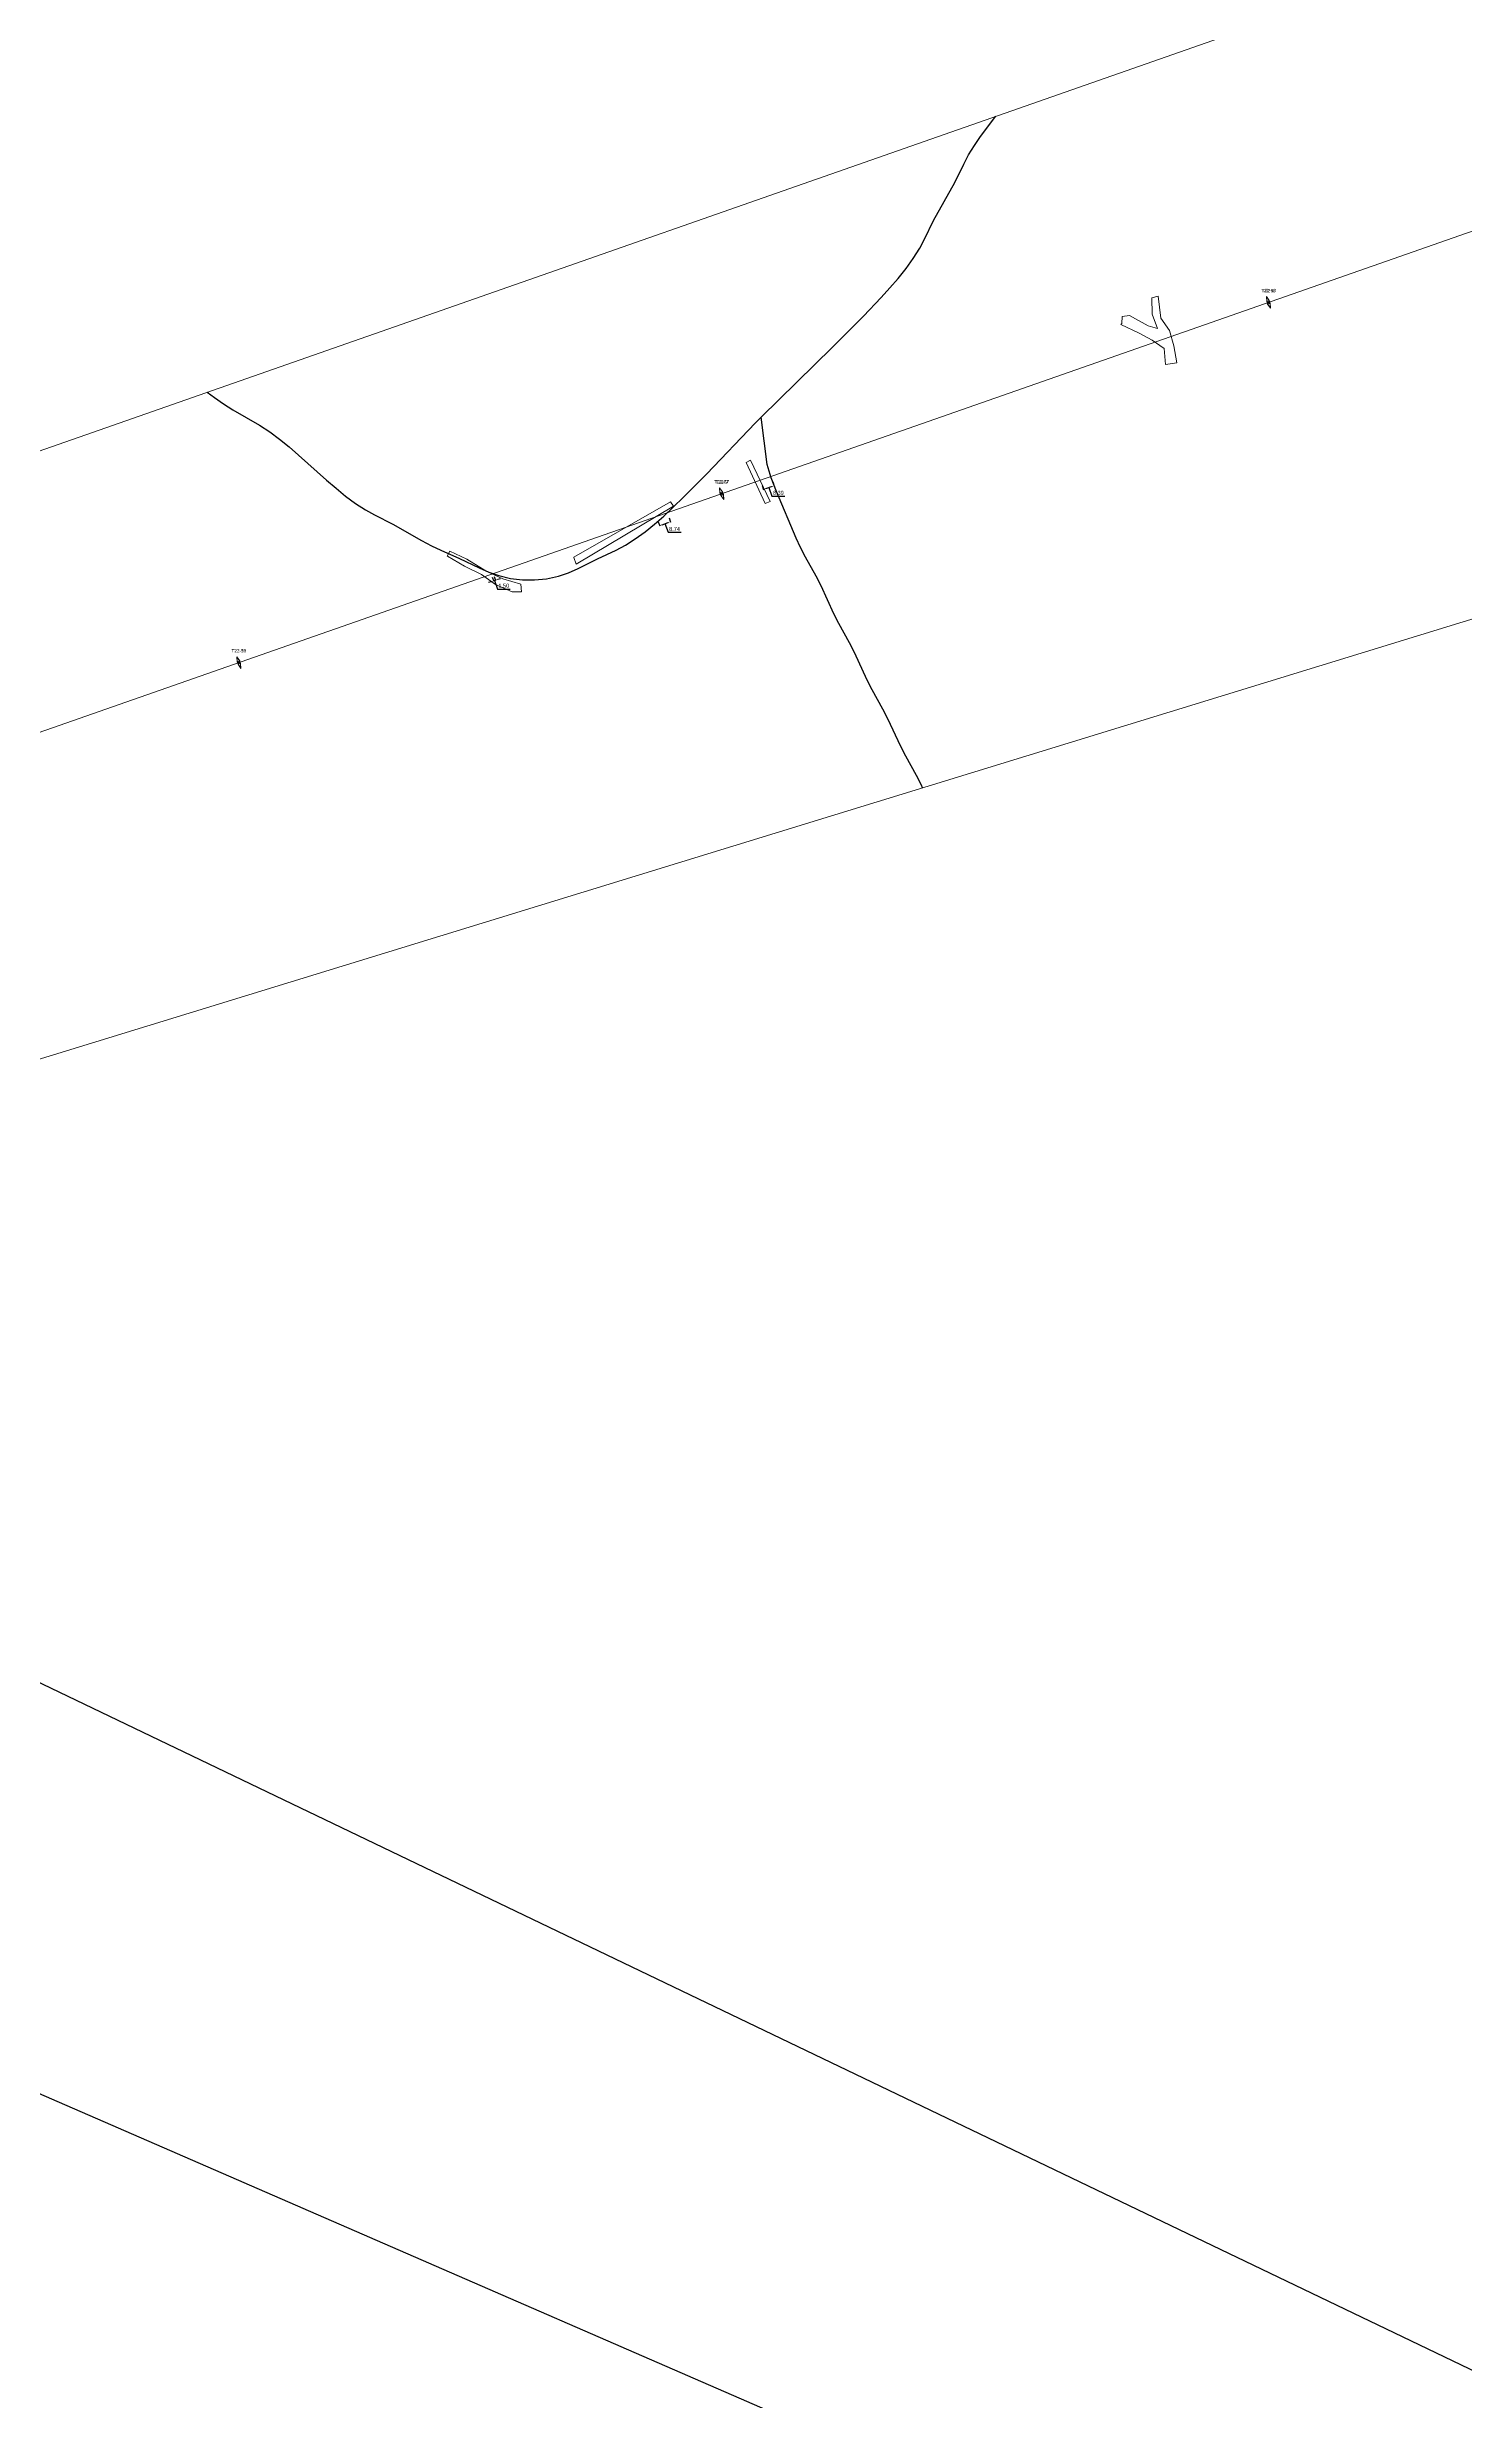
# Model space of a CAD drawing. Header units: metres. Extents: x -4 to 509425, y 7549 to 4732445.
# Drawn here: x 497393 to 498460, y 4716037 to 4717808 of the extents above; entities that cross this region are included whole.
import ezdxf

# ---------------------------------------------------------------- set-up
doc = ezdxf.new("R2010")
doc.units = ezdxf.units.M
doc.header["$LTSCALE"] = 0.01
doc.header["$MEASUREMENT"] = 0
doc.header["$PDMODE"] = 35
doc.header["$PDSIZE"] = -1.5
doc.layers.get('0').update_dxf_attribs({"lineweight": 0})
for name, color, linetype, lineweight in [('---contorno', 7, 'Continuous', 0), ('Apoyos__ptw_', 7, 'Continuous', 0), ('Cañada real vía verde camino o similar__ptw_', 32, 'Continuous', 0), ('Denominación apoyos__ptw_', 7, 'Continuous', 0), ('LEAR TRAMOS AEREOS', 2, 'Continuous', 0)]:
    doc.layers.add(name, color=color, linetype=linetype, lineweight=lineweight)
doc.layers.add('cauces CHE', color=4, linetype='Continuous')
doc.layers.add('Cruces no definidos proyecto', color=3, linetype='Continuous')
doc.styles.get("Standard").update_dxf_attribs({"font": 'arial.ttf'})
doc.dimstyles.new('SOLARIA', dxfattribs={"dimtxt": 3, "dimasz": 2, "dimexe": 0.25, "dimexo": 1, "dimgap": 1, "dimtad": 1, "dimtih": 1, "dimtoh": 1, "dimzin": 0, "dimdsep": 46, "dimtxsty": 'Standard', "dimcen": 0, "dimclrt": 256, "dimadec": 4, "dimazin": 0, "dimtfac": 1, "dimtofl": 0, "dimtmove": 1, "dimatfit": 2, "dimfxl": 3, "dimfxlon": 1, "dimtfillclr": 256, "dimtolj": 1, "dimtzin": 0, "dimarcsym": 0})

# ---------------------------------------------------------------- blocks, each defined once
blk = doc.blocks.new('*D45')
at = {"layer": '---contorno', "color": 0, "lineweight": -2, "transparency": 16777216}
for p, q in [((497853.1, 4717451), (497854.2, 4717447.9)), ((497856, 4717448.8), (497860.5, 4717450.4)), ((497858.2, 4717449.6), (497860.5, 4717443.1)), ((497860.5, 4717443.1), (497870.3, 4717443.1)), ((497861.3, 4717453.9), (497862.4, 4717450.8))]:
    blk.add_line(p, q, dxfattribs=at)
at = {"layer": '---contorno', "color": 0, "transparency": 16777216}
for points in [[(497855.9, 4717449.1), (497856.1, 4717448.5), (497854.1, 4717448.1)], [(497860.3, 4717450.7), (497860.6, 4717450.1), (497862.3, 4717451)]]:
    blk.add_solid(points, dxfattribs=at)
at = {"layer": 'Defpoints', "color": 0, "transparency": 16777216}
for p in [(497859.9, 4717457.9), (497851.7, 4717455), (497862.3, 4717451)]:
    blk.add_point(p, dxfattribs=at)
at = {"layer": '---contorno', "transparency": 16777216, "insert": (497865.4, 4717445.6), "char_height": 3, "attachment_point": 5}
blk.add_mtext('\\A1;8.74', dxfattribs=at)
blk = doc.blocks.new('*D46')
at = {"layer": '---contorno', "color": 0, "lineweight": -2, "transparency": 16777216}
for p, q in [((497727.3, 4717405.9), (497725.4, 4717405.2)), ((497728.2, 4717409.4), (497729.3, 4717406.3)), ((497729.2, 4717406.6), (497730.6, 4717407.1)), ((497729.6, 4717409.9), (497730.7, 4717406.8)), ((497729.9, 4717406.8), (497732.2, 4717400.3)), ((497732.5, 4717407.7), (497734.4, 4717408.4)), ((497732.2, 4717400.3), (497741.7, 4717400.3))]:
    blk.add_line(p, q, dxfattribs=at)
at = {"layer": '---contorno', "color": 0, "transparency": 16777216}
for points in [[(497727.2, 4717406.2), (497727.4, 4717405.6), (497729.2, 4717406.6)], [(497732.4, 4717408), (497732.6, 4717407.4), (497730.6, 4717407.1)]]:
    blk.add_solid(points, dxfattribs=at)
at = {"layer": 'Defpoints', "color": 0, "transparency": 16777216}
for p in [(497727.5, 4717411.5), (497728.9, 4717412), (497730.6, 4717407.1)]:
    blk.add_point(p, dxfattribs=at)
at = {"layer": '---contorno', "transparency": 16777216, "insert": (497736.9, 4717402.9), "char_height": 3, "attachment_point": 5}
blk.add_mtext('\\A1;1.50', dxfattribs=at)
blk = doc.blocks.new('*D47')
at = {"layer": '---contorno', "color": 0, "lineweight": -2, "transparency": 16777216}
for p, q in [((497931.4, 4717478.2), (497932.4, 4717475.1)), ((497934.2, 4717476), (497938.4, 4717477.5)), ((497936.3, 4717476.7), (497938.6, 4717470.2)), ((497939.3, 4717481), (497940.4, 4717477.9)), ((497938.6, 4717470.2), (497948.4, 4717470.2))]:
    blk.add_line(p, q, dxfattribs=at)
at = {"layer": '---contorno', "color": 0, "transparency": 16777216}
for points in [[(497934.1, 4717476.3), (497934.4, 4717475.7), (497932.4, 4717475.4)], [(497938.3, 4717477.8), (497938.5, 4717477.1), (497940.3, 4717478.1)]]:
    blk.add_solid(points, dxfattribs=at)
at = {"layer": 'Defpoints', "color": 0, "transparency": 16777216}
for p in [(497929.9, 4717482.3), (497937.8, 4717485.1), (497940.3, 4717478.1)]:
    blk.add_point(p, dxfattribs=at)
at = {"layer": '---contorno', "transparency": 16777216, "insert": (497943.5, 4717472.8), "char_height": 3, "attachment_point": 5}
blk.add_mtext('\\A1;8.39', dxfattribs=at)
blk = doc.blocks.new('veintidos')
at = {"layer": 'Apoyos__ptw_', "linetype": 'Continuous', "flags": 128}
for points in [[(498310.9, 4717620.5), (498311.1, 4717616.8), (498313, 4717617.5), (498311.8, 4717614.9), (498313.6, 4717615.6), (498313.9, 4717611.9), (498311.8, 4717614.9), (498311.1, 4717616.8), (498313.6, 4717615.6), (498313, 4717617.5)], [(497899.3, 4717476.5), (497899.6, 4717472.8), (497901.5, 4717473.5), (497900.2, 4717470.9), (497902.1, 4717471.6), (497902.4, 4717467.9), (497900.2, 4717470.9), (497899.6, 4717472.8), (497902.1, 4717471.6), (497901.5, 4717473.5)], [(497535.9, 4717349.4), (497536.2, 4717345.7), (497538.1, 4717346.3), (497536.9, 4717343.8), (497538.7, 4717344.4), (497539, 4717340.7), (497536.9, 4717343.8), (497536.2, 4717345.7), (497538.7, 4717344.4), (497538.1, 4717346.3)]]:
    blk.add_lwpolyline(points, close=True, dxfattribs=at)
at = {"layer": 'Cañada real vía verde camino o similar__ptw_', "linetype": 'Continuous', "flags": 128}
for points in [[(498201.4, 4717599.6), (498202, 4717600.3), (498202.3, 4717605.5), (498202.3, 4717605.5), (498202.3, 4717605.5), (498202.3, 4717605.5), (498202.3, 4717605.5), (498202.3, 4717605.5), (498202.3, 4717605.5), (498202.3, 4717605.5), (498202.3, 4717605.5), (498202.3, 4717605.5), (498202.3, 4717605.5), (498202.3, 4717605.5), (498202.3, 4717605.5), (498202.3, 4717605.5), (498202.3, 4717605.5), (498202.3, 4717605.5), (498202.3, 4717605.5), (498202.3, 4717605.5), (498202.3, 4717605.5), (498202.3, 4717605.5), (498202.3, 4717605.5), (498202.3, 4717605.5), (498202.3, 4717605.5), (498202.3, 4717605.5), (498202.3, 4717605.5), (498202.3, 4717605.5), (498202.3, 4717605.5), (498207.9, 4717606.2), (498207.9, 4717606.2), (498207.9, 4717606.2), (498207.9, 4717606.2), (498207.9, 4717606.2), (498207.9, 4717606.2), (498207.9, 4717606.2), (498207.9, 4717606.2), (498207.9, 4717606.2), (498207.9, 4717606.2), (498207.9, 4717606.2), (498207.9, 4717606.2), (498207.9, 4717606.2), (498221.8, 4717598.5), (498229, 4717596.6), (498224.9, 4717607.2), (498224.9, 4717607.2), (498224.9, 4717607.2), (498224.9, 4717607.2), (498224.9, 4717607.2), (498224.9, 4717607.2), (498224.9, 4717607.2), (498224.9, 4717607.2), (498224.7, 4717619.7), (498224.7, 4717619.7), (498224.7, 4717619.7), (498224.7, 4717619.7), (498224.7, 4717619.7), (498224.7, 4717619.7), (498224.7, 4717619.7), (498224.7, 4717619.7), (498224.7, 4717619.7), (498224.7, 4717619.7), (498224.7, 4717619.7), (498224.7, 4717619.7), (498224.7, 4717619.7), (498224.7, 4717619.7), (498224.7, 4717619.7), (498224.7, 4717619.7), (498224.7, 4717619.7), (498224.7, 4717619.7), (498224.7, 4717619.7), (498224.7, 4717619.7), (498224.7, 4717619.7), (498224.7, 4717619.7), (498224.7, 4717619.7), (498224.7, 4717619.7), (498224.7, 4717619.7), (498224.7, 4717619.7), (498229.4, 4717620.9), (498229.4, 4717620.9), (498229.4, 4717620.9), (498229.4, 4717620.9), (498229.4, 4717620.9), (498229.4, 4717620.9), (498229.4, 4717620.9), (498229.4, 4717620.9), (498229.4, 4717620.9), (498229.4, 4717620.9), (498229.4, 4717620.9), (498229.4, 4717620.9), (498229.4, 4717620.9), (498229.4, 4717620.9), (498229.4, 4717620.9), (498229.4, 4717620.9), (498229.4, 4717620.9), (498229.4, 4717620.9), (498229.4, 4717620.9), (498229.4, 4717620.9), (498229.4, 4717620.9), (498229.4, 4717620.9), (498229.4, 4717620.9), (498229.4, 4717620.9), (498229.4, 4717620.9), (498229.4, 4717620.9), (498229.4, 4717620.9), (498229.4, 4717620.9), (498229.4, 4717620.9), (498229.4, 4717620.9), (498229.4, 4717620.9), (498229.4, 4717620.9), (498229.4, 4717620.9), (498231.4, 4717604.4), (498237.8, 4717594.9), (498237.8, 4717594.9), (498237.8, 4717594.9), (498237.8, 4717594.9), (498237.8, 4717594.9), (498237.8, 4717594.9), (498237.8, 4717594.9), (498241.2, 4717583.5), (498241.2, 4717583.5), (498241.2, 4717583.5), (498243.4, 4717570.7), (498243.4, 4717570.7), (498243.4, 4717570.7), (498243.4, 4717570.7), (498243.4, 4717570.7), (498243.4, 4717570.7), (498243.4, 4717570.7), (498243.4, 4717570.7), (498243.4, 4717570.7), (498243.4, 4717570.7), (498243.4, 4717570.7), (498243.4, 4717570.7), (498243.4, 4717570.7), (498243.4, 4717570.7), (498243.4, 4717570.7), (498243.4, 4717570.7), (498243.4, 4717570.7), (498243.4, 4717570.7), (498243.4, 4717570.7), (498243.4, 4717570.7), (498243.4, 4717570.7), (498243.4, 4717570.7), (498243.4, 4717570.7), (498243.4, 4717570.7), (498243.4, 4717570.7), (498243.4, 4717570.7), (498243.4, 4717570.7), (498243.4, 4717570.7), (498243.4, 4717570.7), (498243.4, 4717570.7), (498243.4, 4717570.7), (498235, 4717569.3), (498235, 4717569.3), (498235, 4717569.3), (498235, 4717569.3), (498235, 4717569.3), (498235, 4717569.3), (498235, 4717569.3), (498235, 4717569.3), (498235, 4717569.3), (498235, 4717569.3), (498235, 4717569.3), (498235, 4717569.3), (498235, 4717569.3), (498235, 4717569.3), (498235, 4717569.3), (498235, 4717569.3), (498235, 4717569.3), (498235, 4717569.3), (498235, 4717569.3), (498235, 4717569.3), (498235, 4717569.3), (498235, 4717569.3), (498235, 4717569.3), (498235, 4717569.3), (498235, 4717569.3), (498235, 4717569.3), (498235, 4717569.3), (498235, 4717569.3), (498235, 4717569.3), (498235, 4717569.3), (498235, 4717569.3), (498235, 4717569.3), (498234, 4717581.5), (498224.9, 4717587.7), (498215.1, 4717593.1), (498201.4, 4717599.6), (498201.4, 4717599.6), (498201.4, 4717599.6), (498201.4, 4717599.6), (498201.4, 4717599.6), (498201.4, 4717599.6), (498201.4, 4717599.6), (498201.4, 4717599.6), (498201.4, 4717599.6), (498201.4, 4717599.6), (498201.4, 4717599.6), (498201.4, 4717599.6), (498201.4, 4717599.6), (498201.4, 4717599.6), (498201.4, 4717599.6), (498201.4, 4717599.6), (498201.4, 4717599.6), (498201.4, 4717599.6), (498201.4, 4717599.6), (498201.4, 4717599.6), (498201.4, 4717599.6), (498201.4, 4717599.6), (498201.4, 4717599.6), (498201.4, 4717599.6), (498201.4, 4717599.6), (498201.4, 4717599.6), (498201.4, 4717599.6), (498201.4, 4717599.6), (498201.4, 4717599.6), (498201.4, 4717599.6), (498201.4, 4717599.6), (498201.4, 4717599.6), (498201.4, 4717599.6), (498201.4, 4717599.6), (498201.4, 4717599.6)], [(498201.4, 4717599.6), (498202, 4717600.3), (498202.3, 4717605.5), (498202.3, 4717605.5), (498202.3, 4717605.5), (498202.3, 4717605.5), (498202.3, 4717605.5), (498202.3, 4717605.5), (498202.3, 4717605.5), (498202.3, 4717605.5), (498202.3, 4717605.5), (498202.3, 4717605.5), (498202.3, 4717605.5), (498202.3, 4717605.5), (498202.3, 4717605.5), (498202.3, 4717605.5), (498202.3, 4717605.5), (498202.3, 4717605.5), (498202.3, 4717605.5), (498202.3, 4717605.5), (498202.3, 4717605.5), (498202.3, 4717605.5), (498202.3, 4717605.5), (498202.3, 4717605.5), (498202.3, 4717605.5), (498202.3, 4717605.5), (498202.3, 4717605.5), (498202.3, 4717605.5), (498202.3, 4717605.5), (498207.9, 4717606.2), (498207.9, 4717606.2), (498207.9, 4717606.2), (498207.9, 4717606.2), (498207.9, 4717606.2), (498207.9, 4717606.2), (498207.9, 4717606.2), (498207.9, 4717606.2), (498207.9, 4717606.2), (498207.9, 4717606.2), (498207.9, 4717606.2), (498207.9, 4717606.2), (498207.9, 4717606.2), (498221.8, 4717598.5), (498229, 4717596.6), (498224.9, 4717607.2), (498224.9, 4717607.2), (498224.9, 4717607.2), (498224.9, 4717607.2), (498224.9, 4717607.2), (498224.9, 4717607.2), (498224.9, 4717607.2), (498224.9, 4717607.2), (498224.7, 4717619.7), (498224.7, 4717619.7), (498224.7, 4717619.7), (498224.7, 4717619.7), (498224.7, 4717619.7), (498224.7, 4717619.7), (498224.7, 4717619.7), (498224.7, 4717619.7), (498224.7, 4717619.7), (498224.7, 4717619.7), (498224.7, 4717619.7), (498224.7, 4717619.7), (498224.7, 4717619.7), (498224.7, 4717619.7), (498224.7, 4717619.7), (498224.7, 4717619.7), (498224.7, 4717619.7), (498224.7, 4717619.7), (498224.7, 4717619.7), (498224.7, 4717619.7), (498224.7, 4717619.7), (498224.7, 4717619.7), (498224.7, 4717619.7), (498224.7, 4717619.7), (498224.7, 4717619.7), (498224.7, 4717619.7), (498229.4, 4717620.9), (498229.4, 4717620.9), (498229.4, 4717620.9), (498229.4, 4717620.9), (498229.4, 4717620.9), (498229.4, 4717620.9), (498229.4, 4717620.9), (498229.4, 4717620.9), (498229.4, 4717620.9), (498229.4, 4717620.9), (498229.4, 4717620.9), (498229.4, 4717620.9), (498229.4, 4717620.9), (498229.4, 4717620.9), (498229.4, 4717620.9), (498229.4, 4717620.9), (498229.4, 4717620.9), (498229.4, 4717620.9), (498229.4, 4717620.9), (498229.4, 4717620.9), (498229.4, 4717620.9), (498229.4, 4717620.9), (498229.4, 4717620.9), (498229.4, 4717620.9), (498229.4, 4717620.9), (498229.4, 4717620.9), (498229.4, 4717620.9), (498229.4, 4717620.9), (498229.4, 4717620.9), (498229.4, 4717620.9), (498229.4, 4717620.9), (498229.4, 4717620.9), (498229.4, 4717620.9), (498231.4, 4717604.4), (498237.8, 4717594.9), (498237.8, 4717594.9), (498237.8, 4717594.9), (498237.8, 4717594.9), (498237.8, 4717594.9), (498237.8, 4717594.9), (498237.8, 4717594.9), (498241.2, 4717583.5), (498241.2, 4717583.5), (498241.2, 4717583.5), (498243.4, 4717570.7), (498243.4, 4717570.7), (498243.4, 4717570.7), (498243.4, 4717570.7), (498243.4, 4717570.7), (498243.4, 4717570.7), (498243.4, 4717570.7), (498243.4, 4717570.7), (498243.4, 4717570.7), (498243.4, 4717570.7), (498243.4, 4717570.7), (498243.4, 4717570.7), (498243.4, 4717570.7), (498243.4, 4717570.7), (498243.4, 4717570.7), (498243.4, 4717570.7), (498243.4, 4717570.7), (498243.4, 4717570.7), (498243.4, 4717570.7), (498243.4, 4717570.7), (498243.4, 4717570.7), (498243.4, 4717570.7), (498243.4, 4717570.7), (498243.4, 4717570.7), (498243.4, 4717570.7), (498243.4, 4717570.7), (498243.4, 4717570.7), (498243.4, 4717570.7), (498243.4, 4717570.7), (498243.4, 4717570.7), (498243.4, 4717570.7), (498235, 4717569.3), (498235, 4717569.3), (498235, 4717569.3), (498235, 4717569.3), (498235, 4717569.3), (498235, 4717569.3), (498235, 4717569.3), (498235, 4717569.3), (498235, 4717569.3), (498235, 4717569.3), (498235, 4717569.3), (498235, 4717569.3), (498235, 4717569.3), (498235, 4717569.3), (498235, 4717569.3), (498235, 4717569.3), (498235, 4717569.3), (498235, 4717569.3), (498235, 4717569.3), (498235, 4717569.3), (498235, 4717569.3), (498235, 4717569.3), (498235, 4717569.3), (498235, 4717569.3), (498235, 4717569.3), (498235, 4717569.3), (498235, 4717569.3), (498235, 4717569.3), (498235, 4717569.3), (498235, 4717569.3), (498235, 4717569.3), (498235, 4717569.3), (498234, 4717581.5), (498224.9, 4717587.7), (498215.1, 4717593.1), (498201.4, 4717599.6), (498201.4, 4717599.6), (498201.4, 4717599.6), (498201.4, 4717599.6), (498201.4, 4717599.6), (498201.4, 4717599.6), (498201.4, 4717599.6), (498201.4, 4717599.6), (498201.4, 4717599.6), (498201.4, 4717599.6), (498201.4, 4717599.6), (498201.4, 4717599.6), (498201.4, 4717599.6), (498201.4, 4717599.6), (498201.4, 4717599.6), (498201.4, 4717599.6), (498201.4, 4717599.6), (498201.4, 4717599.6), (498201.4, 4717599.6), (498201.4, 4717599.6), (498201.4, 4717599.6), (498201.4, 4717599.6), (498201.4, 4717599.6), (498201.4, 4717599.6), (498201.4, 4717599.6), (498201.4, 4717599.6), (498201.4, 4717599.6), (498201.4, 4717599.6), (498201.4, 4717599.6), (498201.4, 4717599.6), (498201.4, 4717599.6), (498201.4, 4717599.6), (498201.4, 4717599.6), (498201.4, 4717599.6), (498201.4, 4717599.6)], [(497919.3, 4717495.7), (497919.2, 4717495.7), (497919.2, 4717495.7), (497919.2, 4717495.7), (497919.2, 4717495.7), (497919.2, 4717495.7), (497919.2, 4717495.7), (497919.2, 4717495.7), (497919.2, 4717495.7), (497919.2, 4717495.7), (497919.2, 4717495.7), (497919.2, 4717495.7), (497919.2, 4717495.7), (497919.2, 4717495.7), (497919.2, 4717495.7), (497919.2, 4717495.7), (497919.2, 4717495.7), (497919.2, 4717495.7), (497919.2, 4717495.7), (497919.2, 4717495.7), (497919.2, 4717495.7), (497919.2, 4717495.7), (497919.2, 4717495.7), (497919.2, 4717495.7), (497919.2, 4717495.7), (497919.2, 4717495.7), (497919.2, 4717495.7), (497919.2, 4717495.7), (497919.2, 4717495.7), (497919.2, 4717495.7), (497919.2, 4717495.7), (497919.2, 4717495.7), (497919.2, 4717495.7), (497919.2, 4717495.7), (497919.2, 4717495.7), (497919.2, 4717495.7), (497919.2, 4717495.7), (497919.2, 4717495.7), (497919.2, 4717495.7), (497919.2, 4717495.7), (497919.2, 4717495.7), (497919.2, 4717495.7), (497919.2, 4717495.7), (497919.2, 4717495.7), (497919.2, 4717495.7), (497919.2, 4717495.7), (497919.2, 4717495.7), (497919.2, 4717495.7), (497919.2, 4717495.7), (497919.2, 4717495.7), (497919.2, 4717495.7), (497919.2, 4717495.7), (497922.5, 4717497.5), (497922.5, 4717497.5), (497922.5, 4717497.5), (497922.5, 4717497.5), (497922.5, 4717497.5), (497922.5, 4717497.5), (497922.5, 4717497.5), (497922.5, 4717497.5), (497922.5, 4717497.5), (497922.5, 4717497.5), (497922.5, 4717497.5), (497922.5, 4717497.5), (497922.5, 4717497.5), (497922.5, 4717497.5), (497922.5, 4717497.5), (497922.5, 4717497.5), (497922.5, 4717497.5), (497922.5, 4717497.5), (497922.5, 4717497.5), (497922.5, 4717497.5), (497922.5, 4717497.5), (497922.5, 4717497.5), (497922.5, 4717497.5), (497922.5, 4717497.5), (497922.5, 4717497.5), (497922.5, 4717497.5), (497922.5, 4717497.5), (497922.5, 4717497.5), (497922.5, 4717497.5), (497922.5, 4717497.5), (497922.5, 4717497.5), (497922.5, 4717497.5), (497937.3, 4717466.3), (497937.3, 4717466.3), (497937.3, 4717466.3), (497937.3, 4717466.3), (497937.3, 4717466.3), (497937.3, 4717466.3), (497937.3, 4717466.3), (497937.3, 4717466.3), (497937.3, 4717466.3), (497937.3, 4717466.3), (497937.3, 4717466.3), (497937.3, 4717466.3), (497937.3, 4717466.3), (497937.3, 4717466.3), (497937.3, 4717466.3), (497937.3, 4717466.3), (497937.3, 4717466.3), (497937.3, 4717466.3), (497937.3, 4717466.3), (497937.3, 4717466.3), (497937.3, 4717466.3), (497937.3, 4717466.3), (497937.3, 4717466.3), (497937.3, 4717466.3), (497937.3, 4717466.3), (497937.3, 4717466.3), (497937.3, 4717466.3), (497937.3, 4717466.3), (497937.3, 4717466.3), (497937.3, 4717466.3), (497937.3, 4717466.3), (497933.7, 4717464.7), (497933.7, 4717464.7), (497933.7, 4717464.7), (497933.7, 4717464.7), (497933.7, 4717464.7), (497933.7, 4717464.7), (497933.7, 4717464.7), (497933.7, 4717464.7), (497933.7, 4717464.7), (497933.7, 4717464.7), (497933.7, 4717464.7), (497933.7, 4717464.7), (497933.7, 4717464.7), (497933.7, 4717464.7), (497933.7, 4717464.7), (497933.7, 4717464.7), (497933.7, 4717464.7), (497933.7, 4717464.7), (497933.7, 4717464.7), (497933.7, 4717464.7), (497933.7, 4717464.7), (497933.7, 4717464.7), (497933.7, 4717464.7), (497933.7, 4717464.7), (497933.7, 4717464.7), (497933.7, 4717464.7), (497933.7, 4717464.7), (497933.7, 4717464.7), (497933.7, 4717464.7), (497933.7, 4717464.7), (497933.7, 4717464.7), (497919.3, 4717495.7)], [(497919.3, 4717495.7), (497919.2, 4717495.7), (497919.2, 4717495.7), (497919.2, 4717495.7), (497919.2, 4717495.7), (497919.2, 4717495.7), (497919.2, 4717495.7), (497919.2, 4717495.7), (497919.2, 4717495.7), (497919.2, 4717495.7), (497919.2, 4717495.7), (497919.2, 4717495.7), (497919.2, 4717495.7), (497919.2, 4717495.7), (497919.2, 4717495.7), (497919.2, 4717495.7), (497919.2, 4717495.7), (497919.2, 4717495.7), (497919.2, 4717495.7), (497919.2, 4717495.7), (497919.2, 4717495.7), (497919.2, 4717495.7), (497919.2, 4717495.7), (497919.2, 4717495.7), (497919.2, 4717495.7), (497919.2, 4717495.7), (497919.2, 4717495.7), (497919.2, 4717495.7), (497919.2, 4717495.7), (497919.2, 4717495.7), (497919.2, 4717495.7), (497919.2, 4717495.7), (497919.2, 4717495.7), (497919.2, 4717495.7), (497919.2, 4717495.7), (497919.2, 4717495.7), (497919.2, 4717495.7), (497919.2, 4717495.7), (497919.2, 4717495.7), (497919.2, 4717495.7), (497919.2, 4717495.7), (497919.2, 4717495.7), (497919.2, 4717495.7), (497919.2, 4717495.7), (497919.2, 4717495.7), (497919.2, 4717495.7), (497919.2, 4717495.7), (497919.2, 4717495.7), (497919.2, 4717495.7), (497919.2, 4717495.7), (497919.2, 4717495.7), (497919.2, 4717495.7), (497922.5, 4717497.5), (497922.5, 4717497.5), (497922.5, 4717497.5), (497922.5, 4717497.5), (497922.5, 4717497.5), (497922.5, 4717497.5), (497922.5, 4717497.5), (497922.5, 4717497.5), (497922.5, 4717497.5), (497922.5, 4717497.5), (497922.5, 4717497.5), (497922.5, 4717497.5), (497922.5, 4717497.5), (497922.5, 4717497.5), (497922.5, 4717497.5), (497922.5, 4717497.5), (497922.5, 4717497.5), (497922.5, 4717497.5), (497922.5, 4717497.5), (497922.5, 4717497.5), (497922.5, 4717497.5), (497922.5, 4717497.5), (497922.5, 4717497.5), (497922.5, 4717497.5), (497922.5, 4717497.5), (497922.5, 4717497.5), (497922.5, 4717497.5), (497922.5, 4717497.5), (497922.5, 4717497.5), (497922.5, 4717497.5), (497922.5, 4717497.5), (497922.5, 4717497.5), (497937.3, 4717466.3), (497937.3, 4717466.3), (497937.3, 4717466.3), (497937.3, 4717466.3), (497937.3, 4717466.3), (497937.3, 4717466.3), (497937.3, 4717466.3), (497937.3, 4717466.3), (497937.3, 4717466.3), (497937.3, 4717466.3), (497937.3, 4717466.3), (497937.3, 4717466.3), (497937.3, 4717466.3), (497937.3, 4717466.3), (497937.3, 4717466.3), (497937.3, 4717466.3), (497937.3, 4717466.3), (497937.3, 4717466.3), (497937.3, 4717466.3), (497937.3, 4717466.3), (497937.3, 4717466.3), (497937.3, 4717466.3), (497937.3, 4717466.3), (497937.3, 4717466.3), (497937.3, 4717466.3), (497937.3, 4717466.3), (497937.3, 4717466.3), (497937.3, 4717466.3), (497937.3, 4717466.3), (497937.3, 4717466.3), (497937.3, 4717466.3), (497933.7, 4717464.7), (497933.7, 4717464.7), (497933.7, 4717464.7), (497933.7, 4717464.7), (497933.7, 4717464.7), (497933.7, 4717464.7), (497933.7, 4717464.7), (497933.7, 4717464.7), (497933.7, 4717464.7), (497933.7, 4717464.7), (497933.7, 4717464.7), (497933.7, 4717464.7), (497933.7, 4717464.7), (497933.7, 4717464.7), (497933.7, 4717464.7), (497933.7, 4717464.7), (497933.7, 4717464.7), (497933.7, 4717464.7), (497933.7, 4717464.7), (497933.7, 4717464.7), (497933.7, 4717464.7), (497933.7, 4717464.7), (497933.7, 4717464.7), (497933.7, 4717464.7), (497933.7, 4717464.7), (497933.7, 4717464.7), (497933.7, 4717464.7), (497933.7, 4717464.7), (497933.7, 4717464.7), (497933.7, 4717464.7), (497933.7, 4717464.7), (497919.3, 4717495.7)], [(497789.5, 4717424.3), (497862.3, 4717466), (497864.5, 4717462.8), (497791.4, 4717419.1), (497789.7, 4717424.1), (497789.5, 4717424.3)], [(497789.5, 4717424.3), (497862.3, 4717466), (497864.5, 4717462.8), (497791.4, 4717419.1), (497789.7, 4717424.1), (497789.5, 4717424.3)], [(497694.4, 4717425.1), (497694.3, 4717425.1), (497694.3, 4717425.1), (497694.3, 4717425.1), (497694.3, 4717425.1), (497694.3, 4717425.1), (497694.3, 4717425.1), (497694.3, 4717425.1), (497694.3, 4717425.1), (497694.3, 4717425.1), (497694.3, 4717425.1), (497694.3, 4717425.1), (497694.3, 4717425.1), (497694.3, 4717425.1), (497694.3, 4717425.1), (497694.3, 4717425.1), (497694.3, 4717425.1), (497694.3, 4717425.1), (497694.3, 4717425.1), (497694.3, 4717425.1), (497694.3, 4717425.1), (497694.3, 4717425.1), (497694.3, 4717425.1), (497694.3, 4717425.1), (497694.3, 4717425.1), (497694.3, 4717425.1), (497694.3, 4717425.1), (497694.3, 4717425.1), (497694.3, 4717425.1), (497694.3, 4717425.1), (497694.3, 4717425.1), (497694.3, 4717425.1), (497694.3, 4717425.1), (497694.3, 4717425.1), (497694.3, 4717425.1), (497694.3, 4717425.1), (497694.3, 4717425.1), (497694.3, 4717425.1), (497694.3, 4717425.1), (497694.3, 4717425.1), (497694.3, 4717425.1), (497696.3, 4717429), (497696.3, 4717429), (497696.3, 4717429), (497696.3, 4717429), (497696.3, 4717429), (497696.3, 4717429), (497696.3, 4717429), (497696.3, 4717429), (497696.3, 4717429), (497696.3, 4717429), (497696.3, 4717429), (497696.3, 4717429), (497696.3, 4717429), (497696.3, 4717429), (497696.3, 4717429), (497696.3, 4717429), (497696.3, 4717429), (497696.3, 4717429), (497696.3, 4717429), (497696.3, 4717429), (497696.3, 4717429), (497696.3, 4717429), (497696.3, 4717429), (497696.3, 4717429), (497696.3, 4717429), (497696.3, 4717429), (497696.3, 4717429), (497696.3, 4717429), (497696.3, 4717429), (497696.3, 4717429), (497709, 4717422.9), (497709, 4717422.9), (497709, 4717422.9), (497724.1, 4717413.6), (497736.2, 4717408), (497749.8, 4717404), (497749.8, 4717404), (497749.8, 4717404), (497749.8, 4717404), (497749.8, 4717404), (497749.8, 4717404), (497749.8, 4717404), (497749.8, 4717404), (497749.8, 4717404), (497749.8, 4717404), (497749.8, 4717404), (497749.8, 4717404), (497749.8, 4717404), (497749.8, 4717404), (497749.8, 4717404), (497749.8, 4717404), (497749.8, 4717404), (497749.8, 4717404), (497749.8, 4717404), (497749.8, 4717404), (497749.8, 4717404), (497749.8, 4717404), (497749.8, 4717404), (497749.8, 4717404), (497750.3, 4717398.4), (497750.3, 4717398.4), (497750.3, 4717398.4), (497750.3, 4717398.4), (497750.3, 4717398.4), (497750.3, 4717398.4), (497750.3, 4717398.4), (497750.3, 4717398.4), (497750.3, 4717398.4), (497750.3, 4717398.4), (497750.3, 4717398.4), (497750.3, 4717398.4), (497750.3, 4717398.4), (497750.3, 4717398.4), (497750.3, 4717398.4), (497750.3, 4717398.4), (497750.3, 4717398.4), (497750.3, 4717398.4), (497750.3, 4717398.4), (497750.3, 4717398.4), (497750.3, 4717398.4), (497750.3, 4717398.4), (497750.3, 4717398.4), (497750.3, 4717398.4), (497750.3, 4717398.4), (497750.3, 4717398.4), (497750.3, 4717398.4), (497750.3, 4717398.4), (497750.3, 4717398.4), (497750.3, 4717398.4), (497750.3, 4717398.4), (497750.3, 4717398.4), (497750.3, 4717398.4), (497743.1, 4717398.4), (497743.1, 4717398.4), (497743.1, 4717398.4), (497743.1, 4717398.4), (497743.1, 4717398.4), (497743.1, 4717398.4), (497743.1, 4717398.4), (497743.1, 4717398.4), (497743.1, 4717398.4), (497730.7, 4717403.9), (497730.7, 4717403.9), (497730.7, 4717403.9), (497730.7, 4717403.9), (497730.7, 4717403.9), (497720, 4717411.4), (497707.4, 4717417.7), (497707.4, 4717417.7), (497694.4, 4717425.1)], [(497694.4, 4717425.1), (497694.3, 4717425.1), (497694.3, 4717425.1), (497694.3, 4717425.1), (497694.3, 4717425.1), (497694.3, 4717425.1), (497694.3, 4717425.1), (497694.3, 4717425.1), (497694.3, 4717425.1), (497694.3, 4717425.1), (497694.3, 4717425.1), (497694.3, 4717425.1), (497694.3, 4717425.1), (497694.3, 4717425.1), (497694.3, 4717425.1), (497694.3, 4717425.1), (497694.3, 4717425.1), (497694.3, 4717425.1), (497694.3, 4717425.1), (497694.3, 4717425.1), (497694.3, 4717425.1), (497694.3, 4717425.1), (497694.3, 4717425.1), (497694.3, 4717425.1), (497694.3, 4717425.1), (497694.3, 4717425.1), (497694.3, 4717425.1), (497694.3, 4717425.1), (497694.3, 4717425.1), (497694.3, 4717425.1), (497694.3, 4717425.1), (497694.3, 4717425.1), (497694.3, 4717425.1), (497694.3, 4717425.1), (497694.3, 4717425.1), (497694.3, 4717425.1), (497694.3, 4717425.1), (497694.3, 4717425.1), (497694.3, 4717425.1), (497694.3, 4717425.1), (497694.3, 4717425.1), (497696.3, 4717429), (497696.3, 4717429), (497696.3, 4717429), (497696.3, 4717429), (497696.3, 4717429), (497696.3, 4717429), (497696.3, 4717429), (497696.3, 4717429), (497696.3, 4717429), (497696.3, 4717429), (497696.3, 4717429), (497696.3, 4717429), (497696.3, 4717429), (497696.3, 4717429), (497696.3, 4717429), (497696.3, 4717429), (497696.3, 4717429), (497696.3, 4717429), (497696.3, 4717429), (497696.3, 4717429), (497696.3, 4717429), (497696.3, 4717429), (497696.3, 4717429), (497696.3, 4717429), (497696.3, 4717429), (497696.3, 4717429), (497696.3, 4717429), (497696.3, 4717429), (497696.3, 4717429), (497696.3, 4717429), (497709, 4717422.9), (497709, 4717422.9), (497709, 4717422.9), (497724.1, 4717413.6), (497736.2, 4717408), (497749.8, 4717404), (497749.8, 4717404), (497749.8, 4717404), (497749.8, 4717404), (497749.8, 4717404), (497749.8, 4717404), (497749.8, 4717404), (497749.8, 4717404), (497749.8, 4717404), (497749.8, 4717404), (497749.8, 4717404), (497749.8, 4717404), (497749.8, 4717404), (497749.8, 4717404), (497749.8, 4717404), (497749.8, 4717404), (497749.8, 4717404), (497749.8, 4717404), (497749.8, 4717404), (497749.8, 4717404), (497749.8, 4717404), (497749.8, 4717404), (497749.8, 4717404), (497749.8, 4717404), (497750.3, 4717398.4), (497750.3, 4717398.4), (497750.3, 4717398.4), (497750.3, 4717398.4), (497750.3, 4717398.4), (497750.3, 4717398.4), (497750.3, 4717398.4), (497750.3, 4717398.4), (497750.3, 4717398.4), (497750.3, 4717398.4), (497750.3, 4717398.4), (497750.3, 4717398.4), (497750.3, 4717398.4), (497750.3, 4717398.4), (497750.3, 4717398.4), (497750.3, 4717398.4), (497750.3, 4717398.4), (497750.3, 4717398.4), (497750.3, 4717398.4), (497750.3, 4717398.4), (497750.3, 4717398.4), (497750.3, 4717398.4), (497750.3, 4717398.4), (497750.3, 4717398.4), (497750.3, 4717398.4), (497750.3, 4717398.4), (497750.3, 4717398.4), (497750.3, 4717398.4), (497750.3, 4717398.4), (497750.3, 4717398.4), (497750.3, 4717398.4), (497750.3, 4717398.4), (497750.3, 4717398.4), (497743.1, 4717398.4), (497743.1, 4717398.4), (497743.1, 4717398.4), (497743.1, 4717398.4), (497743.1, 4717398.4), (497743.1, 4717398.4), (497743.1, 4717398.4), (497743.1, 4717398.4), (497743.1, 4717398.4), (497730.7, 4717403.9), (497730.7, 4717403.9), (497730.7, 4717403.9), (497730.7, 4717403.9), (497730.7, 4717403.9), (497720, 4717411.4), (497707.4, 4717417.7), (497707.4, 4717417.7), (497694.4, 4717425.1)]]:
    blk.add_lwpolyline(points, dxfattribs=at)
at = {"layer": 'Denominación apoyos__ptw_', "linetype": 'Continuous', "char_height": 2.5, "attachment_point": 8, "line_spacing_factor": 0.5}
for s, insert in [('T22-58', (498312.4, 4717623.8)), ('T22-57', (497900.9, 4717479.8)), ('T22-56', (497537.5, 4717352.6))]:
    blk.add_mtext(s, dxfattribs=dict(at, insert=insert))

msp = doc.modelspace()

# ---------------------------------------------------------------- linework, layer by layer
at = {"color": 5}
msp.add_lwpolyline([(484900.497, 4718140.211), (490826.186, 4717645.711), (493296.683, 4718027.126), (496567.966, 4717217.654), (499084.795, 4718098.371), (500600.958, 4718460.832), (501582.427, 4719465.787), (501620.207, 4720722.559), (502019.92, 4720707.42), (501976.306, 4719296.597), (500827.332, 4718103.33), (496587.583, 4716800.735), (493278.454, 4717619.573), (490840.266, 4717243.146), (484895.504, 4717739.237)], dxfattribs=at)
at = {"layer": 'Apoyos__ptw_', "color": 2, "linetype": 'Continuous', "flags": 128}
for points in [[(498313.909, 4717611.849), (498313.664, 4717615.577), (498311.776, 4717614.917), (498313.004, 4717617.465), (498311.116, 4717616.804), (498310.871, 4717620.533), (498313.004, 4717617.465), (498313.664, 4717615.577), (498311.116, 4717616.804), (498311.776, 4717614.917)], [(497902.394, 4717467.847), (497902.148, 4717471.575), (497900.261, 4717470.914), (497901.488, 4717473.463), (497899.6, 4717472.802), (497899.355, 4717476.53), (497901.488, 4717473.463), (497902.148, 4717471.575), (497899.6, 4717472.802), (497900.261, 4717470.914)], [(497538.998, 4717340.683), (497538.753, 4717344.411), (497536.865, 4717343.751), (497538.092, 4717346.299), (497536.205, 4717345.639), (497535.959, 4717349.367), (497538.092, 4717346.299), (497538.753, 4717344.411), (497536.205, 4717345.639), (497536.865, 4717343.751)]]:
    msp.add_lwpolyline(points, close=True, dxfattribs=at)
at = {"layer": 'cauces CHE'}
for points in [[(497930.528, 4717529.685), (497984.183, 4717582.419), (498007.557, 4717605.809), (498020.999, 4717619.883), (498027.482, 4717627.019), (498033.723, 4717634.255), (498039.634, 4717641.628), (498045.102, 4717649.184), (498049.979, 4717656.985), (498053.593, 4717663.821), (498060.377, 4717677.678), (498076.355, 4717706.416), (498083.141, 4717720.272), (498086.742, 4717727.114), (498091.045, 4717734.17), (498095.762, 4717741.055), (498107.142, 4717756.26)], [(497513.754, 4717548.615), (497519.032, 4717544.611), (497525.873, 4717539.785), (497532.861, 4717535.31), (497553.122, 4717523.849), (497560.681, 4717518.81), (497568.036, 4717513.273), (497575.243, 4717507.379), (497582.353, 4717501.245), (497603.507, 4717482.385), (497610.63, 4717476.258), (497617.861, 4717470.384), (497625.254, 4717464.891), (497632.875, 4717459.938), (497639.677, 4717456.166), (497653.489, 4717449.099), (497675.063, 4717436.819), (497682.357, 4717432.966), (497689.381, 4717429.695), (497703.541, 4717423.487), (497718.269, 4717416.437), (497725.66, 4717413.162), (497733.206, 4717410.461), (497742.017, 4717408.418), (497751.027, 4717407.395), (497760.104, 4717407.311), (497769.119, 4717408.171), (497777.937, 4717410.075), (497785.482, 4717412.693), (497792.86, 4717415.937), (497807.504, 4717423.112), (497821.49, 4717429.719), (497828.365, 4717433.354), (497835.885, 4717438.102), (497843.165, 4717443.439), (497850.26, 4717449.219), (497857.217, 4717455.329), (497864.287, 4717461.904), (497872.215, 4717469.624), (497889.589, 4717487.194), (497925.973, 4717525.154), (497930.528, 4717529.685)], [(498052.096, 4717250.683), (498051.144, 4717252.847), (498047.399, 4717260.138), (498039.437, 4717274.523), (498035.649, 4717281.795), (498025.987, 4717302.796), (498022.199, 4717310.067), (498014.208, 4717324.436), (498010.423, 4717331.708), (498000.809, 4717352.727), (497997.037, 4717360.004), (497989.062, 4717374.379), (497985.282, 4717381.652), (497975.709, 4717402.687), (497971.95, 4717409.969), (497963.982, 4717424.347), (497960.213, 4717431.624), (497957.002, 4717438.628), (497942.074, 4717473.86), (497938.186, 4717483.987), (497934.998, 4717494.036), (497930.528, 4717529.685)]]:
    msp.add_lwpolyline(points, dxfattribs=at)
at = {"layer": 'Cruces no definidos proyecto'}
for points in [[(494502.901, 4717522.618), (504279.564, 4713269.168)], [(496391.324, 4717055.331), (504279.564, 4713269.168)]]:
    msp.add_lwpolyline(points, dxfattribs=at)
at = {"layer": 'LEAR TRAMOS AEREOS'}
msp.add_lwpolyline([(481062.712, 4718241.102), (483591.469, 4718147.65), (483728.167, 4717871.383), (484898.001, 4717939.724), (490833.226, 4717444.429), (493287.568, 4717823.35), (496577.774, 4717009.194), (499139.875, 4717905.754), (500649.776, 4718244.084)], dxfattribs=at)

# ---------------------------------------------------------------- block references
msp.add_blockref('veintidos', (0, 0))

# ---------------------------------------------------------------- texts
at = {"layer": 'Denominación apoyos__ptw_', "color": 2, "linetype": 'Continuous', "char_height": 2.5, "attachment_point": 8, "line_spacing_factor": 0.5}
for s, insert in [('T22-8', (498312.39, 4717623.791)), ('T22-9', (497900.874, 4717479.788)), ('T22-10', (497537.479, 4717352.625))]:
    msp.add_mtext(s, dxfattribs=dict(at, insert=insert))

# ---------------------------------------------------------------- dimensions: what is measured, and where the dimension line sits
at = {"layer": '---contorno'}
for p1, p2, distance, picture, middle in [((497929.905, 4717482.347), (497937.826, 4717485.119), -7.413, '*D47', (497939.587, 4717472.774)), ((497851.695, 4717454.979), (497859.946, 4717457.866), -7.243, '*D45', (497861.484, 4717445.627)), ((497727.478, 4717411.512), (497728.89, 4717412.006), -5.24, '*D46', (497733.186, 4717402.854))]:
    dim = msp.add_aligned_dim(p1=p1, p2=p2, distance=distance, dimstyle='SOLARIA', dxfattribs=at)
    dim.commit()
    dim.dimension.update_dxf_attribs({"geometry": picture, "text_midpoint": middle})

doc.saveas('drawing.dxf')
